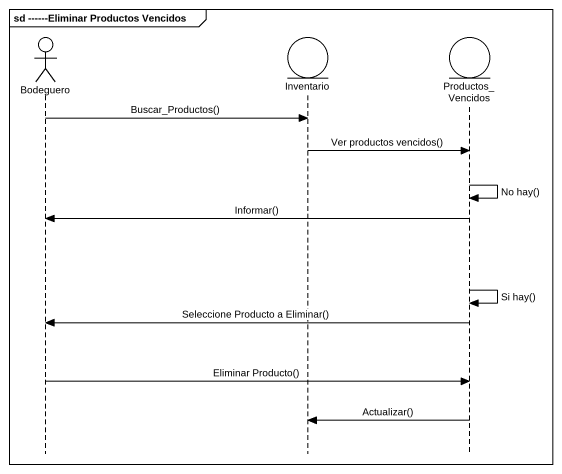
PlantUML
@startuml
mainframe sd ~--~--~--Eliminar Productos Vencidos
hide footbox
actor Bodeguero
entity Inventario
entity Productos_Vencidos

Bodeguero -> Inventario : Buscar_Productos()
Inventario -> Productos_Vencidos : Ver productos vencidos()
Productos_Vencidos -> Productos_Vencidos : No hay()
Productos_Vencidos -> Bodeguero : Informar()
Productos_Vencidos -> Productos_Vencidos : Si hay()
Productos_Vencidos -> Bodeguero : Seleccione Producto a Eliminar()
Bodeguero -> Productos_Vencidos : Eliminar Producto()
Productos_Vencidos -> Inventario : Actualizar()
@enduml
